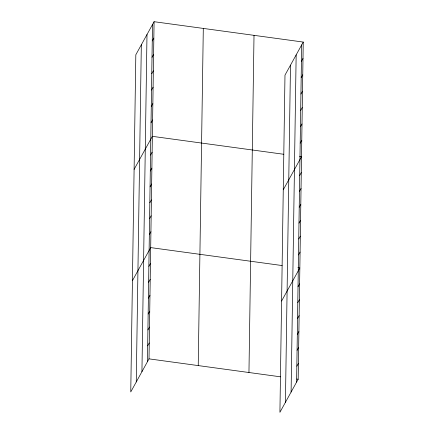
<?xml version="1.0" encoding="UTF-8"?>
<svg xmlns="http://www.w3.org/2000/svg" width="434" height="434" viewBox="0 0 434 434"><rect width="100%" height="100%" fill="white"/><g stroke="black" fill="none" stroke-linecap="round" stroke-linejoin="round"><path stroke-width="0.65" d="M136.265 381.963L141.327 44.8M141.934 371.694L146.996 34.53M147.435 361.723L152.502 24.559M154.081 21.7L135.826 54.765L130.759 391.935L149.014 358.864L154.081 21.7L303.241 42.065L298.174 379.235L279.919 412.3L284.986 75.136L303.241 42.065M198.235 365.585L203.302 28.422M248.953 372.513L254.015 35.344M285.426 402.329L290.487 65.165M291.095 392.059L296.156 54.896M296.596 382.094L301.663 44.924M152.253 40.937L153.831 38.078M152.008 57.315L153.587 54.451M151.764 73.688L153.343 70.829M151.515 90.066L153.093 87.207M151.271 106.444L152.849 103.585M151.027 122.817L152.605 119.958M134.101 169.401L152.356 136.336L283.798 154.282M150.538 155.09L152.117 152.231M150.3 170.985L151.878 168.126M150.061 186.88L151.64 184.021M149.822 202.776L151.401 199.917M149.584 218.671L151.162 215.812M149.345 234.566L150.923 231.707M132.43 280.668L150.685 247.602L282.127 265.548M148.867 266.357L150.446 263.498M148.629 282.252L150.207 279.393M148.39 298.147L149.969 295.288M148.151 314.042L149.73 311.178M147.913 329.938L149.491 327.073M301.413 61.302L302.992 58.444M147.674 345.827L149.253 342.969M301.169 77.681L302.748 74.822M300.925 94.059L302.503 91.2M300.675 110.431L302.254 107.572M300.431 126.809L302.01 123.95M300.187 143.187L301.766 140.328M283.261 189.772L301.516 156.701L299.547 156.435M299.699 175.461L301.277 172.596M299.46 191.351L301.039 188.492M299.221 207.246L300.8 204.387M298.983 223.141L300.561 220.282M298.744 239.036L300.323 236.177M298.505 254.932L300.084 252.073M281.59 301.033L299.845 267.968L297.876 267.697M298.028 286.722L299.606 283.863M297.789 302.617L299.368 299.758M297.55 318.513L299.129 315.654M297.312 334.408L298.89 331.549M297.073 350.303L298.652 347.444M296.834 366.198L298.413 363.339M149.014 358.864L280.456 376.815M296.861 379.056L298.174 379.235"/></g></svg>
